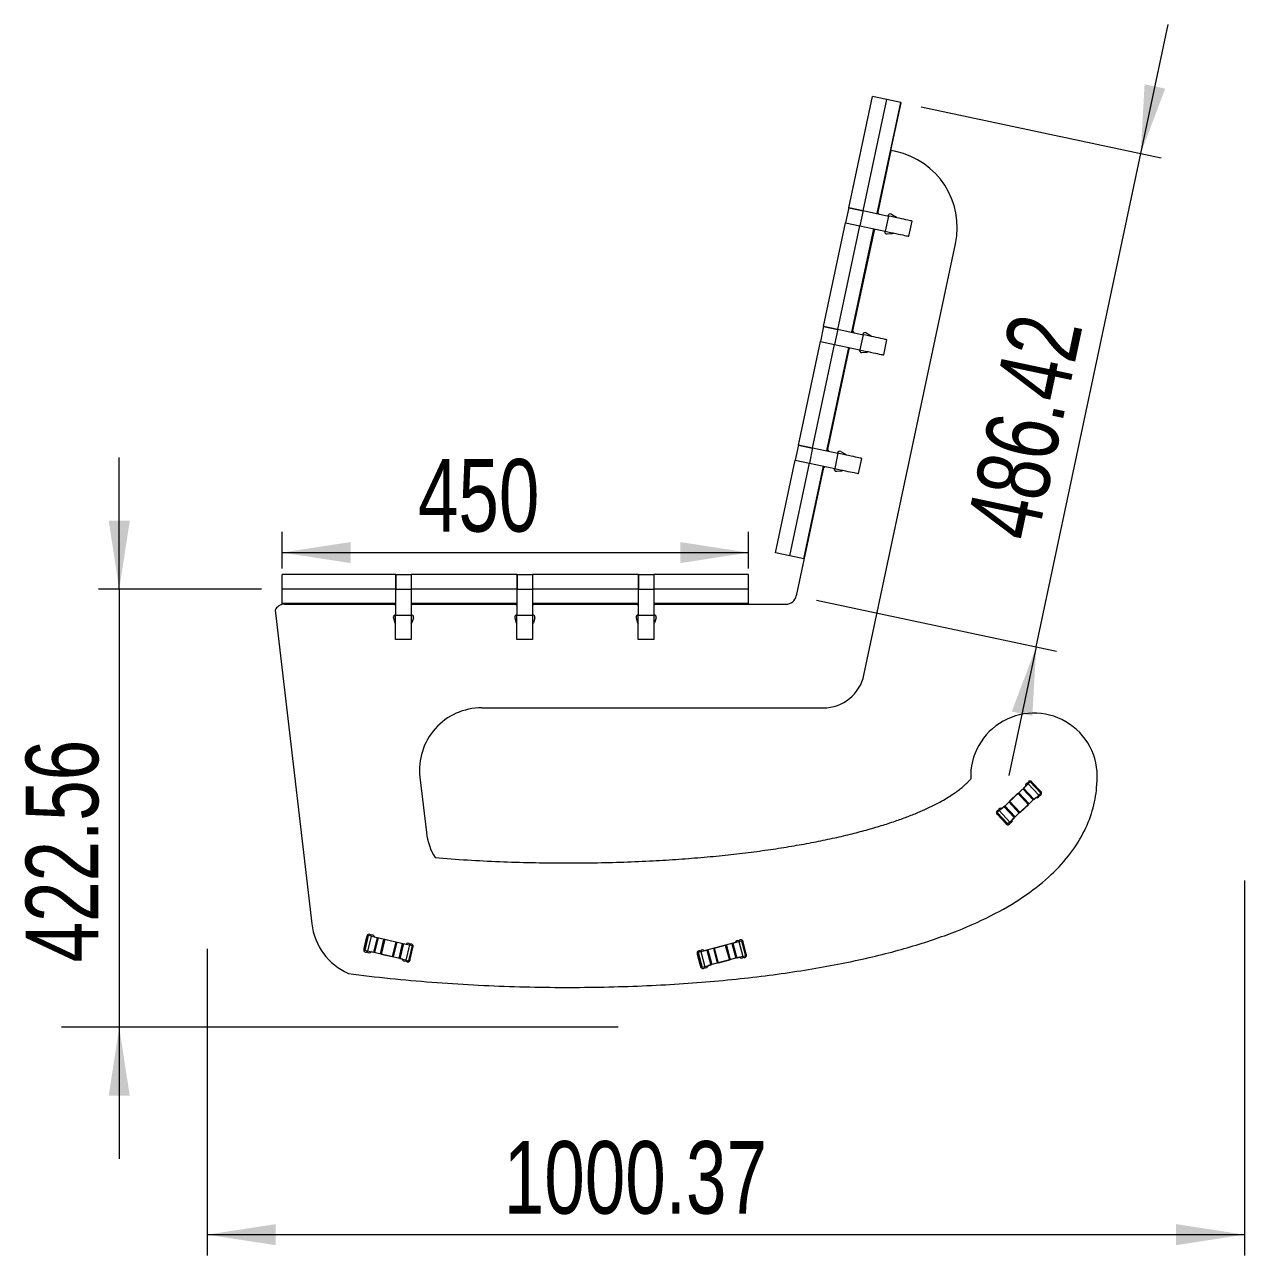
# Model space of a CAD drawing. Header units: millimetres. Extents: x 32 to 221, y 24 to 172.
# Drawn here: x 90.4 to 149.2, y 24 to 83.4 of the extents above; entities that cross this region are included whole.
import ezdxf

# ---------------------------------------------------------------- set-up
doc = ezdxf.new("R2010")
doc.units = ezdxf.units.MM
doc.styles.add('SLDTEXTSTYLE0', font='TXT', dxfattribs={"width": 0.75})
doc.dimstyles.new('SLDDIMSTYLE0', dxfattribs={"dimtxt": 3.5, "dimasz": 3.302, "dimexe": 0, "dimexo": 0.0625, "dimgap": 0.875, "dimtad": 1, "dimlfac": 20, "dimrnd": 1e-09, "dimzin": 12, "dimdsep": 46, "dimtxsty": 'SLDTEXTSTYLE0', "dimsah": 1, "dimcen": 0.09, "dimadec": 0, "dimazin": 3, "dimtfac": 1, "dimtofl": 0, "dimtmove": 0, "dimatfit": 3, "dimfxl": 1, "dimfrac": 2, "dimtolj": 1, "dimtzin": 12, "dimarcsym": 0})
doc.dimstyles.new('SLDDIMSTYLE1', dxfattribs={"dimtxt": 3.5, "dimasz": 3.302, "dimexe": 0, "dimexo": 0.0625, "dimgap": 0.875, "dimtad": 1, "dimlfac": 20, "dimrnd": 1e-09, "dimzin": 12, "dimdsep": 46, "dimtxsty": 'SLDTEXTSTYLE0', "dimsah": 1, "dimcen": 0.09, "dimadec": 0, "dimazin": 3, "dimtfac": 1, "dimtmove": 0, "dimatfit": 0, "dimfxl": 1, "dimfrac": 2, "dimtolj": 1, "dimtzin": 12, "dimarcsym": 0})

# ---------------------------------------------------------------- blocks, each defined once
blk = doc.blocks.new('_D_2')
at = {"color": 7, "linetype": 'Continuous', "lineweight": 0, "transparency": 16777216}
for p, q in [((94.947, 56.136), (94.947, 62.486)), ((101.801, 56.136), (93.947, 56.136)), ((94.947, 56.136), (94.947, 35.008)), ((94.947, 35.008), (94.947, 28.658))]:
    blk.add_line(p, q, dxfattribs=at)
for points in [[(94.947, 56.136), (95.455, 59.438), (94.439, 59.438)], [(94.947, 35.008), (94.439, 31.706), (95.455, 31.706)]]:
    blk.add_solid(points, dxfattribs=at)
at = {"color": 7, "linetype": 'Continuous', "lineweight": 0, "transparency": 16777216, "insert": (90.435, 38.135), "char_height": 3.5, "attachment_point": 1, "rotation": 90, "style": 'SLDTEXTSTYLE0'}
blk.add_mtext('422.56', dxfattribs=at)
blk = doc.blocks.new('_D_3')
at = {"color": 7, "linetype": 'Continuous', "lineweight": 0, "transparency": 16777216}
for p, q in [((102.801, 57.136), (102.801, 58.902)), ((125.301, 57.136), (125.301, 58.902)), ((102.801, 57.902), (125.301, 57.902))]:
    blk.add_line(p, q, dxfattribs=at)
for points in [[(102.801, 57.902), (106.103, 57.394), (106.103, 58.41)], [(125.301, 57.902), (121.999, 58.41), (121.999, 57.394)]]:
    blk.add_solid(points, dxfattribs=at)
at = {"color": 7, "linetype": 'Continuous', "lineweight": 0, "transparency": 16777216, "insert": (109.352, 62.414), "char_height": 3.5, "attachment_point": 1, "style": 'SLDTEXTSTYLE0'}
blk.add_mtext('450', dxfattribs=at)
blk = doc.blocks.new('_D_4')
at = {"color": 7, "linetype": 'Continuous', "lineweight": 0, "transparency": 16777216}
for p, q in [((144.21, 77.152), (145.526, 83.364)), ((133.617, 79.396), (145.188, 76.945)), ((139.171, 53.359), (144.21, 77.152)), ((128.577, 55.602), (140.149, 53.152)), ((139.171, 53.359), (137.855, 47.147))]:
    blk.add_line(p, q, dxfattribs=at)
for points in [[(144.21, 77.152), (145.391, 80.277), (144.397, 80.488)], [(139.171, 53.359), (137.989, 50.234), (138.983, 50.023)]]:
    blk.add_solid(points, dxfattribs=at)
at = {"color": 7, "linetype": 'Continuous', "lineweight": 0, "transparency": 16777216, "insert": (135.769, 59.075), "char_height": 3.5, "attachment_point": 1, "rotation": 78.04154, "style": 'SLDTEXTSTYLE0'}
blk.add_mtext('486.42', dxfattribs=at)
blk = doc.blocks.new('_D_5')
at = {"color": 7, "linetype": 'Continuous', "lineweight": 0, "transparency": 16777216}
for p, q in [((149.209, 42.093), (149.209, 24.008)), ((99.191, 38.796), (99.191, 24.008)), ((99.191, 25.008), (149.209, 25.008))]:
    blk.add_line(p, q, dxfattribs=at)
for points in [[(99.191, 25.008), (102.493, 24.5), (102.493, 25.516)], [(149.209, 25.008), (145.907, 25.516), (145.907, 24.5)]]:
    blk.add_solid(points, dxfattribs=at)
at = {"color": 7, "linetype": 'Continuous', "lineweight": 0, "transparency": 16777216, "insert": (113.494, 29.519), "char_height": 3.5, "attachment_point": 1, "style": 'SLDTEXTSTYLE0'}
blk.add_mtext('1000.37', dxfattribs=at)

msp = doc.modelspace()

# ---------------------------------------------------------------- linework, layer by layer
at = {"color": 7, "linetype": 'Continuous', "lineweight": 15}
for p, q in [((130.13034, 74.53366), (131.26969, 79.8939)), ((130.81971, 74.38713), (131.95906, 79.74738)), ((131.95906, 79.74738), (131.26969, 79.8939)), ((131.50016, 74.2476), (132.63848, 79.60296)), ((132.63848, 79.60296), (131.95906, 79.74738)), ((132.16488, 77.29005), (132.65572, 79.5993)), ((132.63848, 79.60296), (132.65572, 79.5993)), ((132.16488, 77.29005), (131.53404, 74.32219)), ((132.39217, 77.24173), (132.16488, 77.29005)), ((130.13138, 74.53855), (129.97544, 73.80494)), ((130.13034, 74.53366), (130.81971, 74.38713)), ((130.13138, 74.53855), (130.82075, 74.39202)), ((130.82075, 74.39202), (130.66481, 73.65841)), ((130.82075, 74.39202), (132.03862, 74.13315)), ((131.51741, 74.24394), (131.53404, 74.32219)), ((131.53404, 74.32219), (131.58588, 74.22938)), ((132.18422, 74.21734), (132.39884, 74.09869)), ((128.91405, 68.81149), (129.97648, 73.80983)), ((129.60342, 68.66496), (130.66585, 73.6633)), ((129.97544, 73.80494), (130.66481, 73.65841)), ((129.97648, 73.80983), (130.66585, 73.6633)), ((130.66481, 73.65841), (131.88269, 73.39954)), ((132.03862, 74.13315), (131.88269, 73.39954)), ((132.01923, 74.13983), (132.01857, 74.13741)), ((132.01975, 74.14227), (132.01923, 74.13983)), ((133.03069, 73.15552), (133.18662, 73.88913)), ((130.28388, 68.52544), (131.34423, 73.51399)), ((131.34692, 73.44186), (130.31776, 68.60003)), ((131.34692, 73.44186), (131.36147, 73.51033)), ((131.34692, 73.44186), (131.42139, 73.49759)), ((131.98353, 73.27319), (132.22786, 73.29429)), ((130.86018, 51.99778), (135.28055, 72.79401)), ((128.91509, 68.81638), (128.75916, 68.08277)), ((128.91405, 68.81149), (129.60342, 68.66496)), ((128.91509, 68.81638), (129.60446, 68.66985)), ((129.60446, 68.66985), (129.44853, 67.93624)), ((129.60446, 68.66985), (130.82234, 68.41099)), ((130.30112, 68.52177), (130.31776, 68.60003)), ((130.31776, 68.60003), (130.36959, 68.50722)), ((130.82234, 68.41099), (130.6664, 67.67738)), ((130.80295, 68.41766), (130.80229, 68.41525)), ((130.80347, 68.42011), (130.80295, 68.41766)), ((130.96794, 68.49517), (131.18256, 68.37652)), ((127.69777, 63.08933), (128.7602, 68.08766)), ((128.38714, 62.9428), (129.44957, 67.94113)), ((128.75916, 68.08277), (129.44853, 67.93624)), ((128.7602, 68.08766), (129.44957, 67.94113)), ((129.06759, 62.80328), (130.12794, 67.79183)), ((130.13064, 67.71969), (129.10147, 62.87786)), ((129.44853, 67.93624), (130.6664, 67.67738)), ((130.13064, 67.71969), (130.14519, 67.78816)), ((130.13064, 67.71969), (130.2051, 67.77543)), ((131.81441, 67.43336), (131.97034, 68.16697)), ((130.76725, 67.55103), (131.01158, 67.57212)), ((127.69881, 63.09422), (127.54288, 62.36061)), ((127.69777, 63.08933), (128.38714, 62.9428)), ((127.69881, 63.09422), (128.38818, 62.94769)), ((128.38818, 62.94769), (128.23225, 62.21408)), ((128.38818, 62.94769), (129.60606, 62.68882)), ((126.59168, 57.88558), (127.54392, 62.3655)), ((127.54288, 62.36061), (128.23225, 62.21408)), ((127.54392, 62.3655), (128.23328, 62.21897)), ((129.08484, 62.79961), (129.10147, 62.87786)), ((129.10147, 62.87786), (129.15331, 62.78506)), ((129.60606, 62.68882), (129.45012, 61.95521)), ((129.58666, 62.6955), (129.586, 62.69308)), ((129.58718, 62.69795), (129.58666, 62.6955)), ((129.75165, 62.77301), (129.96627, 62.65436)), ((130.59812, 61.7112), (130.75406, 62.44481)), ((127.28105, 57.73905), (128.23328, 62.21897)), ((128.91435, 61.99753), (127.59908, 55.80965)), ((127.96046, 57.59464), (128.91166, 62.06967)), ((128.23225, 62.21408), (129.45012, 61.95521)), ((128.91435, 61.99753), (128.92891, 62.066)), ((128.91435, 61.99753), (128.98882, 62.05326)), ((129.55097, 61.82886), (129.79529, 61.84996)), ((127.28105, 57.73905), (126.59168, 57.88558)), ((127.96046, 57.59464), (127.28105, 57.73905)), ((127.96046, 57.59464), (127.97771, 57.59097)), ((102.80124, 56.13583), (102.80124, 56.8406)), ((108.28124, 56.8406), (102.80124, 56.8406)), ((108.27624, 56.8406), (109.02624, 56.8406)), ((108.27624, 56.8406), (108.27624, 56.13583)), ((108.28124, 56.8406), (108.28124, 56.13583)), ((114.13124, 56.8406), (109.02124, 56.8406)), ((109.02124, 56.8406), (109.02124, 56.13583)), ((109.02624, 56.8406), (109.02624, 56.13583)), ((114.12624, 56.8406), (114.87624, 56.8406)), ((114.12624, 56.8406), (114.12624, 56.13583)), ((114.13124, 56.8406), (114.13124, 56.13583)), ((119.98124, 56.8406), (114.87124, 56.8406)), ((114.87124, 56.8406), (114.87124, 56.13583)), ((114.87624, 56.8406), (114.87624, 56.13583)), ((119.97624, 56.8406), (120.72624, 56.8406)), ((119.97624, 56.8406), (119.97624, 56.13583)), ((119.98124, 56.8406), (119.98124, 56.13583)), ((125.30124, 56.8406), (120.72124, 56.8406)), ((120.72124, 56.8406), (120.72124, 56.13583)), ((120.72624, 56.8406), (120.72624, 56.13583)), ((125.30124, 56.13583), (125.30124, 56.8406)), ((102.80124, 55.44124), (102.80124, 56.13583)), ((108.28124, 56.13583), (102.80124, 56.13583)), ((108.27624, 56.13583), (109.02624, 56.13583)), ((108.27624, 56.13583), (108.27624, 54.89075)), ((114.13124, 56.13583), (109.02124, 56.13583)), ((109.02624, 56.13583), (109.02624, 54.89075)), ((114.12624, 56.13583), (114.87624, 56.13583)), ((114.12624, 56.13583), (114.12624, 54.89075)), ((119.98124, 56.13583), (114.87124, 56.13583)), ((114.87624, 56.13583), (114.87624, 54.89075)), ((119.97624, 56.13583), (120.72624, 56.13583)), ((119.97624, 56.13583), (119.97624, 54.89075)), ((125.30124, 56.13583), (120.72124, 56.13583)), ((120.72624, 56.13583), (120.72624, 54.89075)), ((125.30124, 55.44124), (125.30124, 56.13583)), ((108.27624, 55.44124), (102.80124, 55.44124)), ((102.80124, 55.44124), (102.80124, 55.42361)), ((108.27624, 55.42361), (102.80124, 55.42361)), ((102.91539, 55.41361), (108.20124, 55.41361)), ((108.20124, 55.41361), (108.27624, 55.34798)), ((114.12624, 55.44124), (109.02624, 55.44124)), ((114.12624, 55.42361), (109.02624, 55.42361)), ((109.10124, 55.41361), (109.02624, 55.34798)), ((109.10124, 55.41361), (114.05624, 55.41361)), ((114.05624, 55.41361), (114.12624, 55.35236)), ((119.97624, 55.44124), (114.87624, 55.44124)), ((119.97624, 55.42361), (114.87624, 55.42361)), ((114.95624, 55.41361), (114.87624, 55.34361)), ((114.95624, 55.41361), (119.90624, 55.41361)), ((119.90624, 55.41361), (119.97624, 55.35236)), ((125.30124, 55.44124), (120.72624, 55.44124)), ((125.30124, 55.42361), (120.72624, 55.42361)), ((120.80624, 55.41361), (120.72624, 55.34361)), ((120.80624, 55.41361), (127.11001, 55.41361)), ((125.30124, 55.44124), (125.30124, 55.42361)), ((102.4606, 55.12137), (104.23486, 39.99715)), ((108.16861, 54.75584), (108.24005, 54.52124)), ((108.27624, 54.89075), (109.02624, 54.89075)), ((108.27624, 53.7171), (108.27624, 54.89075)), ((109.02624, 54.89075), (109.02624, 53.7171)), ((109.13386, 54.75584), (109.06242, 54.52124)), ((114.02361, 54.75584), (114.09505, 54.52124)), ((114.12624, 54.89075), (114.87624, 54.89075)), ((114.12624, 53.7171), (114.12624, 54.89075)), ((114.87874, 54.90111), (114.87624, 54.90125)), ((114.87624, 54.89075), (114.87624, 53.7171)), ((114.88124, 54.90111), (114.87874, 54.90111)), ((114.98886, 54.75584), (114.91742, 54.52124)), ((119.87361, 54.75584), (119.94505, 54.52124)), ((119.97624, 54.89075), (120.72624, 54.89075)), ((119.97624, 53.7171), (119.97624, 54.89075)), ((120.72874, 54.90111), (120.72624, 54.90125)), ((120.72624, 54.89075), (120.72624, 53.7171)), ((120.73124, 54.90111), (120.72874, 54.90111)), ((120.83886, 54.75584), (120.76742, 54.52124)), ((109.02624, 53.7171), (108.27624, 53.7171)), ((114.87624, 53.7171), (114.12624, 53.7171)), ((120.72624, 53.7171), (119.97624, 53.7171)), ((112.42653, 50.41361), (128.90388, 50.41361)), ((109.44697, 47.06407), (109.75956, 44.39946)), ((138.66064, 46.62709), (137.51995, 45.5662)), ((138.32828, 46.31798), (138.82543, 45.78344)), ((138.52953, 46.50516), (139.02669, 45.97062)), ((138.55934, 46.54654), (138.77912, 46.75095)), ((138.55934, 46.54654), (139.07011, 45.99735)), ((138.77912, 46.75095), (138.8783, 46.84319)), ((138.77912, 46.75095), (139.2899, 46.20176)), ((138.8783, 46.84319), (139.38908, 46.294)), ((139.40495, 46.30877), (138.89418, 46.85796)), ((139.36921, 46.39547), (138.97807, 46.81603)), ((137.85231, 45.87531), (138.34947, 45.34077)), ((137.88211, 45.91669), (138.28485, 46.29125)), ((137.88211, 45.91669), (138.39289, 45.3675)), ((139.15779, 46.09255), (138.0171, 45.03165)), ((138.28485, 46.29125), (138.79563, 45.74206)), ((138.79563, 45.74206), (138.39289, 45.3675)), ((139.2899, 46.20176), (139.07011, 45.99735)), ((139.2899, 46.20176), (139.38908, 46.294)), ((137.27279, 45.34998), (137.78356, 44.80079)), ((137.38784, 45.45699), (137.28867, 45.36475)), ((137.28867, 45.36475), (137.79944, 44.81556)), ((137.69968, 44.84272), (137.30854, 45.26328)), ((137.38784, 45.45699), (137.60763, 45.6614)), ((137.38784, 45.45699), (137.89862, 44.9078)), ((137.60763, 45.6614), (138.11841, 45.11222)), ((137.65106, 45.68813), (138.14821, 45.15359)), ((138.11841, 45.11222), (137.89862, 44.9078)), ((137.89862, 44.9078), (137.79944, 44.81556)), ((106.75526, 38.80651), (106.8852, 39.36595)), ((106.93709, 39.44407), (106.76741, 38.71352)), ((106.95821, 39.43917), (106.78853, 38.70861)), ((107.09014, 39.40852), (106.92046, 38.67797)), ((107.09014, 39.40852), (106.95821, 39.43917)), ((107.09014, 39.40852), (107.38251, 39.34062)), ((107.38251, 39.34062), (107.21283, 38.61006)), ((108.77193, 39.00765), (107.25455, 39.36007)), ((107.42895, 39.31956), (107.2638, 38.60849)), ((107.69667, 39.25738), (107.53152, 38.54631)), ((107.74764, 39.25581), (107.57796, 38.52526)), ((107.74764, 39.25581), (108.28338, 39.13138)), ((124.82892, 39.14506), (124.9598, 39.17994)), ((124.9598, 39.17994), (125.15295, 38.45524)), ((125.17391, 38.46082), (124.98075, 39.18552)), ((106.92046, 38.67797), (106.78853, 38.70861)), ((107.21283, 38.61006), (106.92046, 38.67797)), ((108.60678, 38.29657), (107.08939, 38.649)), ((108.28338, 39.13138), (108.1137, 38.40083)), ((108.32982, 39.11033), (108.16466, 38.39926)), ((108.59753, 39.04815), (108.43238, 38.33708)), ((108.6485, 39.04658), (108.47882, 38.31603)), ((108.6485, 39.04658), (108.94087, 38.97867)), ((108.94087, 38.97867), (108.7712, 38.24812)), ((109.07281, 38.94803), (108.90313, 38.21748)), ((108.92425, 38.21257), (109.09392, 38.94313)), ((108.94087, 38.97867), (109.07281, 38.94803)), ((108.97614, 38.29069), (109.10607, 38.85013)), ((109.09392, 38.94313), (109.07281, 38.94803)), ((122.84119, 38.61526), (123.03435, 37.89056)), ((122.99302, 38.65572), (122.86214, 38.62084)), ((122.86214, 38.62084), (123.0553, 37.89614)), ((122.99302, 38.65572), (123.28305, 38.73303)), ((122.99302, 38.65572), (123.18618, 37.93102)), ((124.66616, 39.09132), (123.16093, 38.69013)), ((123.28305, 38.73303), (123.47621, 38.00833)), ((123.33394, 38.73624), (123.52194, 38.03087)), ((123.59951, 38.80703), (123.78752, 38.10165)), ((123.64525, 38.82956), (124.17669, 38.97121)), ((123.64525, 38.82956), (123.8384, 38.10486)), ((124.17669, 38.97121), (124.36985, 38.24651)), ((124.22758, 38.97443), (124.41559, 38.26906)), ((124.49315, 39.04521), (124.68116, 38.33984)), ((124.53889, 39.06775), (124.82892, 39.14506)), ((124.53889, 39.06775), (124.73205, 38.34305)), ((124.82892, 39.14506), (125.02208, 38.42036)), ((125.18305, 38.55416), (125.03513, 39.10912)), ((108.1137, 38.40083), (107.57796, 38.52526)), ((108.7712, 38.24812), (108.47882, 38.31603)), ((108.7712, 38.24812), (108.90313, 38.21748)), ((122.97997, 37.96696), (122.83205, 38.52192)), ((123.47621, 38.00833), (123.18618, 37.93102)), ((124.85416, 38.38595), (123.34894, 37.98476)), ((124.36985, 38.24651), (123.8384, 38.10486)), ((125.02208, 38.42036), (124.73205, 38.34305)), ((125.02208, 38.42036), (125.15295, 38.45524)), ((123.18618, 37.93102), (123.0553, 37.89614))]:
    msp.add_line(p, q, dxfattribs=at)
at = {"color": 7, "linetype": 'Continuous', "lineweight": 0}
msp.add_line((119.0054, 35.0077), (92.15569, 35.0077), dxfattribs=at)
at = {"color": 7, "linetype": 'Continuous', "lineweight": 15, "flags": 128}
for points in [[(133.18662, 73.88913), (133.17782, 73.891), (133.15157, 73.89658), (133.10835, 73.90577), (133.04893, 73.9184), (132.97439, 73.93424), (132.88606, 73.95302), (132.78554, 73.97439), (132.67463, 73.99796), (132.55533, 74.02332), (132.42979, 74.05), (132.30027, 74.07754), (132.16909, 74.10542), (132.03862, 74.13315)], [(131.88269, 73.39954), (132.01316, 73.37181), (132.14433, 73.34392), (132.27386, 73.31639), (132.3994, 73.28971), (132.5187, 73.26435), (132.62961, 73.24078), (132.73013, 73.21941), (132.81846, 73.20064), (132.893, 73.18479), (132.95242, 73.17216), (132.99564, 73.16297), (133.02189, 73.15739), (133.03069, 73.15552)], [(131.97034, 68.16697), (131.96154, 68.16884), (131.93529, 68.17442), (131.89207, 68.18361), (131.83265, 68.19624), (131.75811, 68.21208), (131.66978, 68.23086), (131.56926, 68.25222), (131.45835, 68.2758), (131.33905, 68.30116), (131.21351, 68.32784), (131.08398, 68.35537), (130.95281, 68.38325), (130.82234, 68.41099)], [(130.6664, 67.67738), (130.79687, 67.64964), (130.92805, 67.62176), (131.05757, 67.59423), (131.18311, 67.56754), (131.30241, 67.54219), (131.41332, 67.51861), (131.51385, 67.49725), (131.60217, 67.47847), (131.67672, 67.46263), (131.73613, 67.45), (131.77936, 67.44081), (131.8056, 67.43523), (131.81441, 67.43336)], [(130.75406, 62.44481), (130.74525, 62.44668), (130.71901, 62.45226), (130.67578, 62.46144), (130.61637, 62.47407), (130.54182, 62.48992), (130.4535, 62.50869), (130.35297, 62.53006), (130.24206, 62.55363), (130.12277, 62.57899), (129.99722, 62.60568), (129.8677, 62.63321), (129.73652, 62.66109), (129.60606, 62.68882)], [(129.45012, 61.95521), (129.58059, 61.92748), (129.71177, 61.8996), (129.84129, 61.87207), (129.96683, 61.84538), (130.08613, 61.82002), (130.19704, 61.79645), (130.29756, 61.77508), (130.38589, 61.75631), (130.46043, 61.74046), (130.51985, 61.72783), (130.56307, 61.71865), (130.58932, 61.71307), (130.59812, 61.7112)], [(138.89418, 46.85796), (138.89335, 46.85719), (138.8903, 46.85435), (138.88517, 46.84958), (138.8783, 46.84319)], [(139.40495, 46.30877), (139.40413, 46.308), (139.40107, 46.30516), (139.39595, 46.30039), (139.38908, 46.294)], [(137.27279, 45.34998), (137.27362, 45.35075), (137.27667, 45.35359), (137.2818, 45.35836), (137.28867, 45.36475)], [(137.78356, 44.80079), (137.78439, 44.80156), (137.78745, 44.8044), (137.79257, 44.80917), (137.79944, 44.81556)], [(106.93709, 39.44407), (106.93818, 39.44382), (106.94225, 39.44287), (106.94907, 39.44129), (106.95821, 39.43917)], [(124.98075, 39.18552), (124.97966, 39.18523), (124.97562, 39.18416), (124.96886, 39.18236), (124.9598, 39.17994)], [(106.76741, 38.71352), (106.76851, 38.71326), (106.77257, 38.71232), (106.77939, 38.71073), (106.78853, 38.70861)], [(122.84119, 38.61526), (122.84228, 38.61555), (122.84632, 38.61662), (122.85308, 38.61842), (122.86214, 38.62084)], [(108.92425, 38.21257), (108.92315, 38.21283), (108.91908, 38.21377), (108.91226, 38.21536), (108.90313, 38.21748)], [(125.17391, 38.46082), (125.17282, 38.46053), (125.16878, 38.45946), (125.16202, 38.45766), (125.15295, 38.45524)], [(123.03435, 37.89056), (123.03544, 37.89085), (123.03947, 37.89192), (123.04624, 37.89372), (123.0553, 37.89614)]]:
    msp.add_lwpolyline(points, dxfattribs=at)
at = {"color": 7, "linetype": 'Continuous', "lineweight": 15}
for centre, radius, start, end in [((131.6125, 73.57368), 3.75, 348, 78), ((132.12979, 74.11888), 0.1125, 61.064296, 168), ((132.34441, 74.00023), 0.1125, 24.1954517, 61.064296), ((131.97386, 73.38527), 0.1125, 170.5473182, 274.935704), ((132.21818, 73.40637), 0.1125, 274.935704, 305.200844), ((130.91351, 68.39672), 0.1125, 61.064296, 168), ((131.12813, 68.27807), 0.1125, 24.1954517, 61.064296), ((130.75757, 67.66311), 0.1125, 170.5473182, 274.935704), ((131.0019, 67.68421), 0.1125, 274.935704, 305.200844), ((129.69722, 62.67456), 0.1125, 61.064296, 168), ((129.91184, 62.55591), 0.1125, 24.1954517, 61.064296), ((129.54129, 61.94094), 0.1125, 170.5473182, 274.935704), ((129.78561, 61.96204), 0.1125, 274.935704, 305.200844), ((127.11001, 55.91361), 0.5, 270, 348), ((102.91539, 54.91361), 0.5, 90, 155.4475824), ((108.27624, 54.78861), 0.1125, 90, 196.935704), ((109.02624, 54.78861), 0.1125, 343.064296, 90), ((114.13124, 54.78861), 0.1125, 92.5473182, 196.935704), ((114.88124, 54.78861), 0.1125, 343.064296, 90), ((119.98124, 54.78861), 0.1125, 92.5473182, 196.935704), ((120.73124, 54.78861), 0.1125, 343.064296, 90), ((108.34767, 54.55401), 0.1125, 196.935704, 230.58105), ((108.9548, 54.55401), 0.1125, 309.41895, 343.064296), ((114.20267, 54.55401), 0.1125, 196.935704, 227.200844), ((114.8098, 54.55401), 0.1125, 306.1954517, 343.064296), ((120.05267, 54.55401), 0.1125, 196.935704, 227.200844), ((120.6598, 54.55401), 0.1125, 306.1954517, 343.064296), ((128.90388, 52.41361), 2, 270, 348), ((112.42653, 47.41361), 3, 90, 186.690923), ((139.06255, 47.10463), 3.05421, 352.6497974, 182.2023257), ((138.76443, 46.67048), 0.1125, 91.114104, 202.6861507), ((138.87427, 46.77264), 0.1125, 22.6861507, 174.7347338), ((138.76443, 46.67048), 0.1125, 68.6978675, 91.114104), ((139.31842, 46.29509), 0.1125, 271.114104, 63.1626871), ((139.20858, 46.19293), 0.1125, 243.1626871, 354.7347338), ((139.20858, 46.19293), 0.1125, 354.7347338, 17.1500084), ((137.35933, 45.36366), 0.1125, 91.11568, 243.1626871), ((137.46916, 45.46581), 0.1125, 174.7331578, 197.1509703), ((137.46916, 45.46581), 0.1125, 63.1626871, 174.7331578), ((137.80347, 44.88611), 0.1125, 202.6861507, 354.7331578), ((137.91331, 44.98826), 0.1125, 248.6988294, 271.11568), ((137.91331, 44.98826), 0.1125, 271.11568, 22.6861507), ((112.73912, 44.749), 3, 186.690923, 211.2944103), ((107.21442, 40.34669), 3, 186.690923, 246.034812), ((106.99682, 39.37998), 0.1125, 35.11568, 187.1626871), ((107.14292, 39.34604), 0.1125, 118.7331578, 141.1509703), ((107.14292, 39.34604), 0.1125, 7.1626871, 118.7331578), ((124.77817, 39.08091), 0.1125, 63.114104, 174.6861507), ((124.92311, 39.11954), 0.1125, 354.6861507, 146.7347338), ((124.77817, 39.08091), 0.1125, 40.6978675, 63.114104), ((106.84927, 38.74472), 0.1125, 146.6861507, 298.7331578), ((106.99538, 38.71079), 0.1125, 192.6988294, 215.11568), ((106.99538, 38.71079), 0.1125, 215.11568, 326.6861507), ((108.86595, 38.94586), 0.1125, 35.114104, 146.6861507), ((109.01206, 38.91192), 0.1125, 326.6861507, 118.7347338), ((108.86595, 38.94586), 0.1125, 12.6978675, 35.114104), ((122.92402, 38.58671), 0.1125, 63.11568, 215.1626871), ((123.06896, 38.62534), 0.1125, 146.7331578, 169.1509703), ((123.06896, 38.62534), 0.1125, 35.1626871, 146.7331578), ((108.7184, 38.3106), 0.1125, 187.1626871, 298.7347338), ((108.86452, 38.27667), 0.1125, 215.114104, 7.1626871), ((108.7184, 38.3106), 0.1125, 298.7347338, 321.1500084), ((124.94613, 38.45074), 0.1125, 215.1626871, 326.7347338), ((125.09107, 38.48937), 0.1125, 243.114104, 35.1626871), ((124.94613, 38.45074), 0.1125, 326.7347338, 349.1500084), ((123.09198, 37.95654), 0.1125, 174.6861507, 326.7331578), ((123.23692, 37.99517), 0.1125, 220.6988294, 243.11568), ((123.23692, 37.99517), 0.1125, 243.11568, 354.6861507)]:
    msp.add_arc(centre, radius, start, end, dxfattribs=at)
for points, knots in [([(110.1756, 43.19069), (110.69658, 43.15122), (111.7353, 43.07252), (113.28865, 42.99552), (114.82597, 42.94697), (116.33997, 42.92843), (117.82386, 42.93767), (119.27152, 42.97349), (120.64035, 43.0328), (121.92827, 43.112), (123.13419, 43.20765), (124.29468, 43.32106), (125.40709, 43.45116), (126.46906, 43.59678), (127.47851, 43.75675), (128.43361, 43.92982), (129.33281, 44.11462), (130.17479, 44.30976), (130.95849, 44.51354), (131.68307, 44.72438), (132.33686, 44.93657), (132.92193, 45.1476), (133.44085, 45.35462), (133.90702, 45.56023), (134.32113, 45.7623), (134.67885, 45.95531), (134.98353, 46.13707), (135.23914, 46.30519), (135.45466, 46.46184), (135.6328, 46.60512), (135.78427, 46.74096), (135.90868, 46.86483), (135.97997, 46.95048), (136.0106, 46.98726)], [0, 0, 0, 0, 0.05890793, 0.11745052, 0.17534021, 0.23232312, 0.28815966, 0.34264579, 0.39559153, 0.4426338, 0.48812941, 0.53198067, 0.5740976, 0.61440386, 0.65283269, 0.68932652, 0.72383864, 0.75632845, 0.78676686, 0.81512923, 0.84140288, 0.86425463, 0.8852456, 0.90438439, 0.92168833, 0.93718625, 0.95020044, 0.96167866, 0.97166934, 0.98023199, 0.98744091, 0.9946051, 1, 1, 1, 1]), ([(105.99588, 37.60532), (106.66462, 37.51609), (107.33619, 37.43677), (108.68007, 37.29668), (109.35238, 37.23591), (110.69325, 37.13171), (111.36182, 37.08829), (112.69124, 37.01772), (113.35208, 36.99057), (114.6625, 36.95155), (115.31207, 36.93967), (116.5968, 36.93029), (117.23196, 36.93278), (119.11176, 36.96056), (120.33051, 37.00611), (122.68173, 37.14551), (123.81422, 37.23937), (125.98091, 37.47056), (127.01514, 37.6079), (128.97791, 37.92201), (129.90648, 38.09879), (131.65447, 38.4883), (132.47393, 38.70103), (134.00344, 39.1593), (134.71353, 39.40485), (136.02657, 39.92576), (136.62954, 40.20114), (137.73243, 40.7787), (138.23236, 41.08088), (139.13431, 41.70875), (139.53635, 42.03444), (140.24807, 42.70559), (140.55777, 43.05105), (141.09002, 43.75733), (141.31261, 44.11816), (141.67484, 44.84991), (141.81451, 45.22083), (142.0134, 45.96644), (142.07264, 46.34113), (142.09166, 46.7139)], [0, 0, 0, 0, 0.03125, 0.03125, 0.0625, 0.0625, 0.09375, 0.09375, 0.125, 0.125, 0.15625, 0.15625, 0.1875, 0.1875, 0.25, 0.25, 0.3125, 0.3125, 0.375, 0.375, 0.4375, 0.4375, 0.5, 0.5, 0.5625, 0.5625, 0.625, 0.625, 0.6875, 0.6875, 0.75, 0.75, 0.8125, 0.8125, 0.875, 0.875, 0.9375, 0.9375, 1, 1, 1, 1])]:
    msp.add_open_spline(points, degree=3, knots=knots, dxfattribs=at)

# ---------------------------------------------------------------- dimensions: what is measured, and where the dimension line sits
at = {"color": 7, "linetype": 'Continuous', "lineweight": 0}
for base, p1, p2, angle, picture, middle in [((144.20996, 77.15213), (127.59908, 55.80965), (132.63848, 79.60296), 78.0415392, '_D_4', (141.65685, 65.09772)), ((94.94718, 35.0077), (102.80124, 56.13583), (92.15569, 35.0077), 90, '_D_2', (94.94718, 45.24705))]:
    dim = msp.add_linear_dim(base=base, p1=p1, p2=p2, angle=angle, dimstyle='SLDDIMSTYLE1', dxfattribs=at)
    dim.commit()
    dim.dimension.update_dxf_attribs({"geometry": picture, "text_midpoint": middle, "dimtype": 160})
for base, p1, p2, dimstyle, picture, middle in [((125.30124, 57.90181), (102.80124, 56.13583), (125.30124, 56.13583), 'SLDDIMSTYLE1', '_D_3', (113.23145, 57.90181)), ((149.20917, 25.0077), (99.19082, 39.79573), (149.20917, 43.09254), 'SLDDIMSTYLE0', '_D_5', (121.89874, 25.0077))]:
    dim = msp.add_linear_dim(base=base, p1=p1, p2=p2, dimstyle=dimstyle, dxfattribs=at)
    dim.commit()
    dim.dimension.update_dxf_attribs({"geometry": picture, "text_midpoint": middle, "dimtype": 160})

doc.saveas('drawing.dxf')
